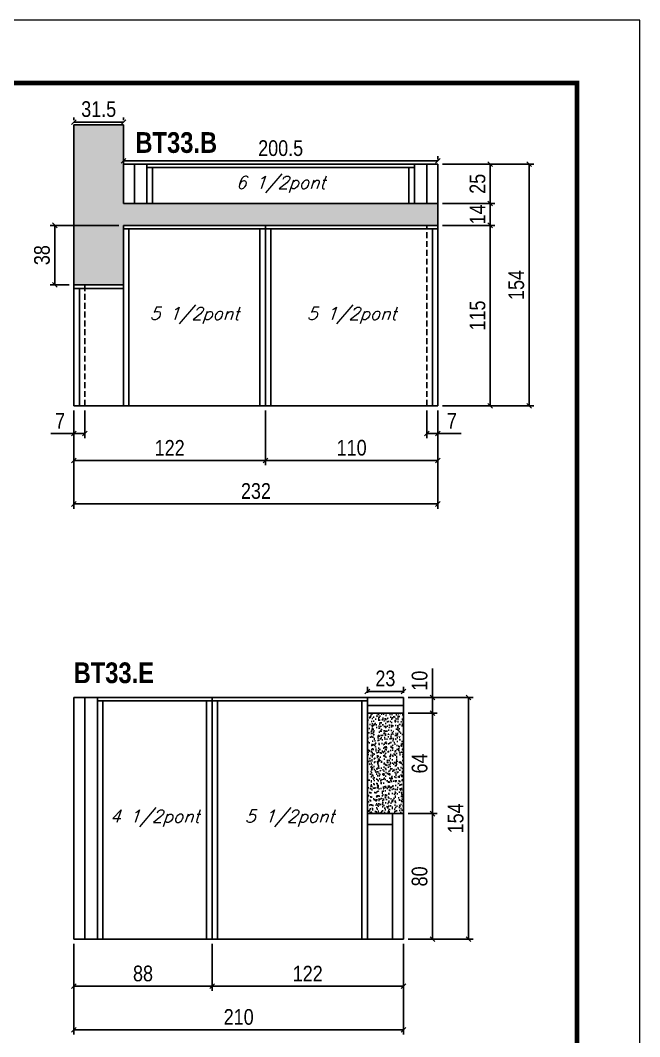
# Model space of a CAD drawing. Extents: x 3309 to 9590, y -2522 to 14608.
# Drawn here: x 5998 to 6393, y 5920 to 6568 of the extents above; entities that cross this region are included whole.
import ezdxf

# ---------------------------------------------------------------- set-up
doc = ezdxf.new("R2010")
doc.units = 0
doc.linetypes.add('DASHED', pattern=[0.75, 0.5, -0.25])
doc.linetypes.add('HIDDEN', pattern=[0.375, 0.25, -0.125])
for name, color, linetype in [('COTA', 241, 'Continuous'), ('NOMENCLATURA', 7, 'Continuous'), ('Painéis', 200, 'Continuous'), ('SARR_2.2x10', 60, 'Continuous'), ('SARR_2.2x7', 40, 'Continuous'), ('SARR_3.5x7', 81, 'Continuous'), ('texto', 7, 'Continuous')]:
    doc.layers.add(name, color=color, linetype=linetype)
doc.layers.add('Folhas', color=255, linetype='Continuous', lineweight=9)
doc.layers.add('SARRAFO DE PRESSAO', color=251, linetype='DASHED', lineweight=9)
doc.styles.add('COTA TECNICA', font='techl___.ttf', dxfattribs={"height": 10})
doc.styles.add('Romans', font='romans.shx')
doc.styles.add('TECNICA', font='techb___.ttf', dxfattribs={"height": 10})
doc.dimstyles.new('PAINEL', dxfattribs={"dimtxt": 10, "dimasz": 3, "dimexe": 3, "dimexo": 3, "dimgap": 3, "dimtad": 1, "dimdec": 1, "dimzin": 12, "dimdsep": 46, "dimtxsty": 'COTA TECNICA', "dimblk1": 'OBLIQUE', "dimblk2": 'OBLIQUE', "dimsah": 1, "dimcen": 0.9, "dimclrd": 4, "dimclre": 4, "dimclrt": 240, "dimadec": 1, "dimazin": 3, "dimtfac": 1, "dimtdec": 1, "dimtmove": 0, "dimatfit": 3, "dimfxl": 1, "dimtolj": 1, "dimtzin": 12, "dimarcsym": 0})

# ---------------------------------------------------------------- blocks, each defined once
blk = doc.blocks.new('9999999999')
at = {"layer": 'Folhas'}
blk.add_lwpolyline([(98138.98, 34190.21), (99623.98, 34190.21), (99623.98, 35240.21), (98138.98, 35240.21)], close=True, dxfattribs=at)
at = {"layer": 'Folhas', "color": 30, "const_width": 3}
blk.add_lwpolyline([(98213.98, 34230.21), (99583.98, 34230.21), (99583.98, 35200.21), (98213.98, 35200.21)], close=True, dxfattribs=at)
blk = doc.blocks.new('_Oblique')
at = {"color": 0, "linetype": 'ByBlock', "lineweight": -2}
blk.add_line((-0.5, -0.5), (0.5, 0.5), dxfattribs=at)
blk = doc.blocks.new('*D933')
at = {"layer": 'COTA', "color": 4, "linetype": 'ByBlock', "lineweight": -2, "transparency": 16777216}
for p, q in [((6154.28, 6319.17), (6154.28, 6284.29)), ((6264.28, 6319.17), (6264.28, 6284.29)), ((6264.28, 6287.29), (6154.28, 6287.29))]:
    blk.add_line(p, q, dxfattribs=at)
at = {"layer": 'Defpoints', "color": 0, "linetype": 'ByBlock', "transparency": 16777216}
for p in [(6154.28, 6322.17), (6264.28, 6322.17), (6154.28, 6287.29)]:
    blk.add_point(p, dxfattribs=at)
at = {"layer": 'COTA', "color": 4, "linetype": 'ByBlock', "lineweight": -2, "transparency": 16777216, "xscale": 3, "yscale": 3, "zscale": 3, "rotation": 180}
blk.add_blockref('_Oblique', (6154.28, 6287.29), dxfattribs=at)
at = {"layer": 'COTA', "color": 4, "linetype": 'ByBlock', "lineweight": -2, "transparency": 16777216, "xscale": 3, "yscale": 3, "zscale": 3}
blk.add_blockref('_Oblique', (6264.28, 6287.29), dxfattribs=at)
at = {"layer": 'COTA', "color": 240, "linetype": 'ByBlock', "transparency": 16777216, "insert": (6209.28, 6295.39), "char_height": 10, "attachment_point": 5, "style": 'COTA TECNICA'}
blk.add_mtext('\\A1;110', dxfattribs=at)
blk = doc.blocks.new('*D934')
at = {"layer": 'COTA', "color": 4, "linetype": 'ByBlock', "lineweight": -2, "transparency": 16777216}
for p, q in [((6032.28, 6319.17), (6032.28, 6284.29)), ((6154.28, 6319.17), (6154.28, 6284.29)), ((6154.28, 6287.29), (6032.28, 6287.29))]:
    blk.add_line(p, q, dxfattribs=at)
at = {"layer": 'Defpoints', "color": 0, "linetype": 'ByBlock', "transparency": 16777216}
for p in [(6032.28, 6322.17), (6154.28, 6322.17), (6032.28, 6287.29)]:
    blk.add_point(p, dxfattribs=at)
at = {"layer": 'COTA', "color": 4, "linetype": 'ByBlock', "lineweight": -2, "transparency": 16777216, "xscale": 3, "yscale": 3, "zscale": 3, "rotation": 180}
blk.add_blockref('_Oblique', (6032.28, 6287.29), dxfattribs=at)
at = {"layer": 'COTA', "color": 4, "linetype": 'ByBlock', "lineweight": -2, "transparency": 16777216, "xscale": 3, "yscale": 3, "zscale": 3}
blk.add_blockref('_Oblique', (6154.28, 6287.29), dxfattribs=at)
at = {"layer": 'COTA', "color": 240, "linetype": 'ByBlock', "transparency": 16777216, "insert": (6093.28, 6295.35), "char_height": 10, "attachment_point": 5, "style": 'COTA TECNICA'}
blk.add_mtext('\\A1;122', dxfattribs=at)
blk = doc.blocks.new('*D935')
at = {"layer": 'COTA', "color": 4, "linetype": 'ByBlock', "lineweight": -2, "transparency": 16777216}
for p, q in [((6032.28, 6319.17), (6032.28, 6256.58)), ((6264.28, 6319.17), (6264.28, 6256.58)), ((6264.28, 6259.58), (6032.28, 6259.58))]:
    blk.add_line(p, q, dxfattribs=at)
at = {"layer": 'Defpoints', "color": 0, "linetype": 'ByBlock', "transparency": 16777216}
for p in [(6032.28, 6322.17), (6264.28, 6322.17), (6032.28, 6259.58)]:
    blk.add_point(p, dxfattribs=at)
at = {"layer": 'COTA', "color": 4, "linetype": 'ByBlock', "lineweight": -2, "transparency": 16777216, "xscale": 3, "yscale": 3, "zscale": 3, "rotation": 180}
blk.add_blockref('_Oblique', (6032.28, 6259.58), dxfattribs=at)
at = {"layer": 'COTA', "color": 4, "linetype": 'ByBlock', "lineweight": -2, "transparency": 16777216, "xscale": 3, "yscale": 3, "zscale": 3}
blk.add_blockref('_Oblique', (6264.28, 6259.58), dxfattribs=at)
at = {"layer": 'COTA', "color": 240, "linetype": 'ByBlock', "transparency": 16777216, "insert": (6148.28, 6267.8), "char_height": 10, "attachment_point": 5, "style": 'COTA TECNICA'}
blk.add_mtext('\\A1;232', dxfattribs=at)
blk = doc.blocks.new('*D936')
at = {"layer": 'COTA', "color": 4, "lineweight": -2, "transparency": 16777216}
for p, q in [((6267.28, 6437.17), (6300.63, 6437.17)), ((6297.63, 6322.17), (6297.63, 6437.17)), ((6267.28, 6322.17), (6300.63, 6322.17))]:
    blk.add_line(p, q, dxfattribs=at)
at = {"layer": 'Defpoints', "color": 0, "transparency": 16777216}
for p in [(6264.28, 6437.17), (6297.63, 6437.17), (6264.28, 6322.17)]:
    blk.add_point(p, dxfattribs=at)
at = {"layer": 'COTA', "color": 4, "lineweight": -2, "transparency": 16777216, "xscale": 3, "yscale": 3, "zscale": 3}
for p, rotation in [((6297.63, 6437.17), 90), ((6297.63, 6322.17), 270)]:
    blk.add_blockref('_Oblique', p, dxfattribs=dict(at, rotation=rotation))
at = {"layer": 'COTA', "color": 240, "transparency": 16777216, "insert": (6289.53, 6379.67), "char_height": 10, "attachment_point": 5, "rotation": 90, "style": 'COTA TECNICA'}
blk.add_mtext('\\A1;115', dxfattribs=at)
blk = doc.blocks.new('*D937')
at = {"layer": 'COTA', "color": 4, "lineweight": -2, "transparency": 16777216}
for p, q in [((6032.28, 6319.17), (6032.28, 6301.47)), ((6039.28, 6319.17), (6039.28, 6301.47)), ((6032.28, 6304.47), (6017.55, 6304.47)), ((6039.28, 6304.47), (6032.28, 6304.47))]:
    blk.add_line(p, q, dxfattribs=at)
at = {"layer": 'Defpoints', "color": 0, "transparency": 16777216}
for p in [(6032.28, 6322.17), (6039.28, 6322.17), (6032.28, 6304.47)]:
    blk.add_point(p, dxfattribs=at)
at = {"layer": 'COTA', "color": 4, "lineweight": -2, "transparency": 16777216, "xscale": 3, "yscale": 3, "zscale": 3, "rotation": 180}
blk.add_blockref('_Oblique', (6032.28, 6304.47), dxfattribs=at)
at = {"layer": 'COTA', "color": 4, "lineweight": -2, "transparency": 16777216, "xscale": 3, "yscale": 3, "zscale": 3}
blk.add_blockref('_Oblique', (6039.28, 6304.47), dxfattribs=at)
at = {"layer": 'COTA', "color": 240, "transparency": 16777216, "insert": (6023.42, 6312.54), "char_height": 10, "attachment_point": 5, "style": 'COTA TECNICA'}
blk.add_mtext('\\A1;7', dxfattribs=at)
blk = doc.blocks.new('*D938')
at = {"layer": 'COTA', "color": 4, "lineweight": -2, "transparency": 16777216}
for p, q in [((6257.28, 6319.17), (6257.28, 6301.47)), ((6264.28, 6319.17), (6264.28, 6301.47)), ((6257.28, 6304.47), (6264.28, 6304.47)), ((6264.28, 6304.47), (6279.01, 6304.47))]:
    blk.add_line(p, q, dxfattribs=at)
at = {"layer": 'Defpoints', "color": 0, "transparency": 16777216}
for p in [(6257.28, 6322.17), (6264.28, 6322.17), (6264.28, 6304.47)]:
    blk.add_point(p, dxfattribs=at)
at = {"layer": 'COTA', "color": 4, "lineweight": -2, "transparency": 16777216, "xscale": 3, "yscale": 3, "zscale": 3, "rotation": 180}
blk.add_blockref('_Oblique', (6257.28, 6304.47), dxfattribs=at)
at = {"layer": 'COTA', "color": 4, "lineweight": -2, "transparency": 16777216, "xscale": 3, "yscale": 3, "zscale": 3}
blk.add_blockref('_Oblique', (6264.28, 6304.47), dxfattribs=at)
at = {"layer": 'COTA', "color": 240, "transparency": 16777216, "insert": (6273.15, 6312.54), "char_height": 10, "attachment_point": 5, "style": 'COTA TECNICA'}
blk.add_mtext('\\A1;7', dxfattribs=at)
blk = doc.blocks.new('*D939')
at = {"layer": 'COTA', "color": 4, "lineweight": -2, "transparency": 16777216}
for p, q in [((6267.28, 6451.17), (6300.63, 6451.17)), ((6297.63, 6451.17), (6297.63, 6437.17)), ((6267.28, 6437.17), (6300.63, 6437.17))]:
    blk.add_line(p, q, dxfattribs=at)
at = {"layer": 'Defpoints', "color": 0, "transparency": 16777216}
for p in [(6264.28, 6451.17), (6264.28, 6437.17), (6297.63, 6437.17)]:
    blk.add_point(p, dxfattribs=at)
at = {"layer": 'COTA', "color": 4, "lineweight": -2, "transparency": 16777216, "xscale": 3, "yscale": 3, "zscale": 3}
for p, rotation in [((6297.63, 6451.17), 90), ((6297.63, 6437.17), 270)]:
    blk.add_blockref('_Oblique', p, dxfattribs=dict(at, rotation=rotation))
at = {"layer": 'COTA', "color": 240, "transparency": 16777216, "insert": (6289.56, 6444.17), "char_height": 10, "attachment_point": 5, "rotation": 90, "style": 'COTA TECNICA'}
blk.add_mtext('\\A1;14', dxfattribs=at)
blk = doc.blocks.new('*D940')
at = {"layer": 'COTA', "color": 4, "lineweight": -2, "transparency": 16777216}
for p, q in [((6267.28, 6476.17), (6300.63, 6476.17)), ((6297.63, 6451.17), (6297.63, 6476.17)), ((6267.28, 6451.17), (6300.63, 6451.17))]:
    blk.add_line(p, q, dxfattribs=at)
at = {"layer": 'Defpoints', "color": 0, "transparency": 16777216}
for p in [(6264.28, 6476.17), (6297.63, 6476.17), (6264.28, 6451.17)]:
    blk.add_point(p, dxfattribs=at)
at = {"layer": 'COTA', "color": 4, "lineweight": -2, "transparency": 16777216, "xscale": 3, "yscale": 3, "zscale": 3}
for p, rotation in [((6297.63, 6476.17), 90), ((6297.63, 6451.17), 270)]:
    blk.add_blockref('_Oblique', p, dxfattribs=dict(at, rotation=rotation))
at = {"layer": 'COTA', "color": 240, "transparency": 16777216, "insert": (6289.53, 6463.67), "char_height": 10, "attachment_point": 5, "rotation": 90, "style": 'COTA TECNICA'}
blk.add_mtext('\\A1;25', dxfattribs=at)
blk = doc.blocks.new('*D941')
at = {"layer": 'COTA', "color": 4, "lineweight": -2, "transparency": 16777216}
for p, q in [((6267.28, 6476.17), (6325.36, 6476.17)), ((6322.36, 6322.17), (6322.36, 6476.17)), ((6267.28, 6322.17), (6325.36, 6322.17))]:
    blk.add_line(p, q, dxfattribs=at)
at = {"layer": 'Defpoints', "color": 0, "transparency": 16777216}
for p in [(6264.28, 6476.17), (6322.36, 6476.17), (6264.28, 6322.17)]:
    blk.add_point(p, dxfattribs=at)
at = {"layer": 'COTA', "color": 4, "lineweight": -2, "transparency": 16777216, "xscale": 3, "yscale": 3, "zscale": 3}
for p, rotation in [((6322.36, 6476.17), 90), ((6322.36, 6322.17), 270)]:
    blk.add_blockref('_Oblique', p, dxfattribs=dict(at, rotation=rotation))
at = {"layer": 'COTA', "color": 240, "transparency": 16777216, "insert": (6314.25, 6399.17), "char_height": 10, "attachment_point": 5, "rotation": 90, "style": 'COTA TECNICA'}
blk.add_mtext('\\A1;154', dxfattribs=at)
blk = doc.blocks.new('*D942')
at = {"layer": 'COTA', "color": 4, "lineweight": -2, "transparency": 16777216}
for p, q in [((6063.78, 6479.17), (6063.78, 6481.21)), ((6264.28, 6478.21), (6063.78, 6478.21)), ((6264.28, 6479.17), (6264.28, 6481.21))]:
    blk.add_line(p, q, dxfattribs=at)
at = {"layer": 'Defpoints', "color": 0, "transparency": 16777216}
for p in [(6063.78, 6478.21), (6063.78, 6476.17), (6264.28, 6476.17)]:
    blk.add_point(p, dxfattribs=at)
at = {"layer": 'COTA', "color": 4, "lineweight": -2, "transparency": 16777216, "xscale": 3, "yscale": 3, "zscale": 3, "rotation": 180}
blk.add_blockref('_Oblique', (6063.78, 6478.21), dxfattribs=at)
at = {"layer": 'COTA', "color": 4, "lineweight": -2, "transparency": 16777216, "xscale": 3, "yscale": 3, "zscale": 3}
blk.add_blockref('_Oblique', (6264.28, 6478.21), dxfattribs=at)
at = {"layer": 'COTA', "color": 240, "transparency": 16777216, "insert": (6164.03, 6486.32), "char_height": 10, "attachment_point": 5, "style": 'COTA TECNICA'}
blk.add_mtext('\\A1;200.5', dxfattribs=at)
blk = doc.blocks.new('*D943')
at = {"layer": 'COTA', "color": 4, "lineweight": -2, "transparency": 16777216}
for p, q in [((6060.78, 6437.17), (6017.17, 6437.17)), ((6020.17, 6399.17), (6020.17, 6437.17)), ((6029.28, 6399.17), (6017.17, 6399.17))]:
    blk.add_line(p, q, dxfattribs=at)
at = {"layer": 'Defpoints', "color": 0, "transparency": 16777216}
for p in [(6020.17, 6437.17), (6063.78, 6437.17), (6032.28, 6399.17)]:
    blk.add_point(p, dxfattribs=at)
at = {"layer": 'COTA', "color": 4, "lineweight": -2, "transparency": 16777216, "xscale": 3, "yscale": 3, "zscale": 3}
for p, rotation in [((6020.17, 6437.17), 90), ((6020.17, 6399.17), 270)]:
    blk.add_blockref('_Oblique', p, dxfattribs=dict(at, rotation=rotation))
at = {"layer": 'COTA', "color": 240, "transparency": 16777216, "insert": (6011.93, 6418.17), "char_height": 10, "attachment_point": 5, "rotation": 90, "style": 'COTA TECNICA'}
blk.add_mtext('\\A1;38', dxfattribs=at)
blk = doc.blocks.new('*D944')
at = {"layer": 'COTA', "color": 4, "lineweight": -2, "transparency": 16777216}
for p, q in [((6032.28, 6504.17), (6032.28, 6505.99)), ((6063.78, 6504.17), (6063.78, 6505.99)), ((6063.78, 6502.99), (6032.28, 6502.99))]:
    blk.add_line(p, q, dxfattribs=at)
at = {"layer": 'Defpoints', "color": 0, "transparency": 16777216}
for p in [(6032.28, 6502.99), (6032.28, 6501.17), (6063.78, 6501.17)]:
    blk.add_point(p, dxfattribs=at)
at = {"layer": 'COTA', "color": 4, "lineweight": -2, "transparency": 16777216, "xscale": 3, "yscale": 3, "zscale": 3, "rotation": 180}
blk.add_blockref('_Oblique', (6032.28, 6502.99), dxfattribs=at)
at = {"layer": 'COTA', "color": 4, "lineweight": -2, "transparency": 16777216, "xscale": 3, "yscale": 3, "zscale": 3}
blk.add_blockref('_Oblique', (6063.78, 6502.99), dxfattribs=at)
at = {"layer": 'COTA', "color": 240, "transparency": 16777216, "insert": (6048.03, 6511.21), "char_height": 10, "attachment_point": 5, "style": 'COTA TECNICA'}
blk.add_mtext('\\A1;31.5', dxfattribs=at)
blk = doc.blocks.new('*D951')
at = {"layer": 'COTA', "color": 4, "linetype": 'ByBlock', "lineweight": -2, "transparency": 16777216}
for p, q in [((6032.28, 5979.23), (6032.28, 5949.22)), ((6120.28, 5979.23), (6120.28, 5949.22)), ((6032.28, 5952.22), (6120.28, 5952.22))]:
    blk.add_line(p, q, dxfattribs=at)
at = {"layer": 'Defpoints', "color": 0, "linetype": 'ByBlock', "transparency": 16777216}
for p in [(6032.28, 5982.23), (6120.28, 5982.23), (6120.28, 5952.22)]:
    blk.add_point(p, dxfattribs=at)
at = {"layer": 'COTA', "color": 4, "linetype": 'ByBlock', "lineweight": -2, "transparency": 16777216, "xscale": 3, "yscale": 3, "zscale": 3, "rotation": 180}
blk.add_blockref('_Oblique', (6032.28, 5952.22), dxfattribs=at)
at = {"layer": 'COTA', "color": 4, "linetype": 'ByBlock', "lineweight": -2, "transparency": 16777216, "xscale": 3, "yscale": 3, "zscale": 3}
blk.add_blockref('_Oblique', (6120.28, 5952.22), dxfattribs=at)
at = {"layer": 'COTA', "color": 240, "linetype": 'ByBlock', "transparency": 16777216, "insert": (6076.28, 5960.32), "char_height": 10, "attachment_point": 5, "style": 'COTA TECNICA'}
blk.add_mtext('\\A1;88', dxfattribs=at)
blk = doc.blocks.new('*D952')
at = {"layer": 'COTA', "color": 4, "linetype": 'ByBlock', "lineweight": -2, "transparency": 16777216}
for p, q in [((6120.28, 5979.23), (6120.28, 5949.22)), ((6242.28, 5979.23), (6242.28, 5949.22)), ((6120.28, 5952.22), (6242.28, 5952.22))]:
    blk.add_line(p, q, dxfattribs=at)
at = {"layer": 'Defpoints', "color": 0, "linetype": 'ByBlock', "transparency": 16777216}
for p in [(6120.28, 5982.23), (6242.28, 5982.23), (6242.28, 5952.22)]:
    blk.add_point(p, dxfattribs=at)
at = {"layer": 'COTA', "color": 4, "linetype": 'ByBlock', "lineweight": -2, "transparency": 16777216, "xscale": 3, "yscale": 3, "zscale": 3, "rotation": 180}
blk.add_blockref('_Oblique', (6120.28, 5952.22), dxfattribs=at)
at = {"layer": 'COTA', "color": 4, "linetype": 'ByBlock', "lineweight": -2, "transparency": 16777216, "xscale": 3, "yscale": 3, "zscale": 3}
blk.add_blockref('_Oblique', (6242.28, 5952.22), dxfattribs=at)
at = {"layer": 'COTA', "color": 240, "linetype": 'ByBlock', "transparency": 16777216, "insert": (6181.28, 5960.28), "char_height": 10, "attachment_point": 5, "style": 'COTA TECNICA'}
blk.add_mtext('\\A1;122', dxfattribs=at)
blk = doc.blocks.new('*D953')
at = {"layer": 'COTA', "color": 4, "linetype": 'ByBlock', "lineweight": -2, "transparency": 16777216}
for p, q in [((6032.28, 5979.23), (6032.28, 5921.51)), ((6242.28, 5979.23), (6242.28, 5921.51)), ((6032.28, 5924.51), (6242.28, 5924.51))]:
    blk.add_line(p, q, dxfattribs=at)
at = {"layer": 'Defpoints', "color": 0, "linetype": 'ByBlock', "transparency": 16777216}
for p in [(6032.28, 5982.23), (6242.28, 5982.23), (6242.28, 5924.51)]:
    blk.add_point(p, dxfattribs=at)
at = {"layer": 'COTA', "color": 4, "linetype": 'ByBlock', "lineweight": -2, "transparency": 16777216, "xscale": 3, "yscale": 3, "zscale": 3, "rotation": 180}
blk.add_blockref('_Oblique', (6032.28, 5924.51), dxfattribs=at)
at = {"layer": 'COTA', "color": 4, "linetype": 'ByBlock', "lineweight": -2, "transparency": 16777216, "xscale": 3, "yscale": 3, "zscale": 3}
blk.add_blockref('_Oblique', (6242.28, 5924.51), dxfattribs=at)
at = {"layer": 'COTA', "color": 240, "linetype": 'ByBlock', "transparency": 16777216, "insert": (6137.28, 5932.61), "char_height": 10, "attachment_point": 5, "style": 'COTA TECNICA'}
blk.add_mtext('\\A1;210', dxfattribs=at)
blk = doc.blocks.new('*D954')
at = {"layer": 'COTA', "color": 4, "lineweight": -2, "transparency": 16777216}
for p, q in [((6245.28, 6136.23), (6286.71, 6136.23)), ((6283.71, 5982.23), (6283.71, 6136.23)), ((6245.28, 5982.23), (6286.71, 5982.23))]:
    blk.add_line(p, q, dxfattribs=at)
at = {"layer": 'Defpoints', "color": 0, "transparency": 16777216}
for p in [(6242.28, 6136.23), (6283.71, 6136.23), (6242.28, 5982.23)]:
    blk.add_point(p, dxfattribs=at)
at = {"layer": 'COTA', "color": 4, "lineweight": -2, "transparency": 16777216, "xscale": 3, "yscale": 3, "zscale": 3}
for p, rotation in [((6283.71, 6136.23), 90), ((6283.71, 5982.23), 270)]:
    blk.add_blockref('_Oblique', p, dxfattribs=dict(at, rotation=rotation))
at = {"layer": 'COTA', "color": 240, "transparency": 16777216, "insert": (6275.6, 6059.23), "char_height": 10, "attachment_point": 5, "rotation": 90, "style": 'COTA TECNICA'}
blk.add_mtext('\\A1;154', dxfattribs=at)
blk = doc.blocks.new('*D955')
at = {"layer": 'COTA', "color": 4, "lineweight": -2, "transparency": 16777216}
for p, q in [((6245.28, 6062.23), (6263.72, 6062.23)), ((6260.72, 6062.23), (6260.72, 5982.23)), ((6245.28, 5982.23), (6263.72, 5982.23))]:
    blk.add_line(p, q, dxfattribs=at)
at = {"layer": 'Defpoints', "color": 0, "transparency": 16777216}
for p in [(6242.28, 6062.23), (6242.28, 5982.23), (6260.72, 5982.23)]:
    blk.add_point(p, dxfattribs=at)
at = {"layer": 'COTA', "color": 4, "lineweight": -2, "transparency": 16777216, "xscale": 3, "yscale": 3, "zscale": 3}
for p, rotation in [((6260.72, 6062.23), 90), ((6260.72, 5982.23), 270)]:
    blk.add_blockref('_Oblique', p, dxfattribs=dict(at, rotation=rotation))
at = {"layer": 'COTA', "color": 240, "transparency": 16777216, "insert": (6252.6, 6022.23), "char_height": 10, "attachment_point": 5, "rotation": 90, "style": 'COTA TECNICA'}
blk.add_mtext('\\A1;80', dxfattribs=at)
blk = doc.blocks.new('*D956')
at = {"layer": 'COTA', "color": 4, "lineweight": -2, "transparency": 16777216}
for p, q in [((6245.28, 6126.23), (6263.72, 6126.23)), ((6260.72, 6062.23), (6260.72, 6126.23)), ((6245.28, 6062.23), (6263.72, 6062.23))]:
    blk.add_line(p, q, dxfattribs=at)
at = {"layer": 'Defpoints', "color": 0, "transparency": 16777216}
for p in [(6242.28, 6126.23), (6260.72, 6126.23), (6242.28, 6062.23)]:
    blk.add_point(p, dxfattribs=at)
at = {"layer": 'COTA', "color": 4, "lineweight": -2, "transparency": 16777216, "xscale": 3, "yscale": 3, "zscale": 3}
for p, rotation in [((6260.72, 6126.23), 90), ((6260.72, 6062.23), 270)]:
    blk.add_blockref('_Oblique', p, dxfattribs=dict(at, rotation=rotation))
at = {"layer": 'COTA', "color": 240, "transparency": 16777216, "insert": (6252.62, 6094.23), "char_height": 10, "attachment_point": 5, "rotation": 90, "style": 'COTA TECNICA'}
blk.add_mtext('\\A1;64', dxfattribs=at)
blk = doc.blocks.new('*D957')
at = {"layer": 'COTA', "color": 4, "lineweight": -2, "transparency": 16777216}
for p, q in [((6260.72, 6136.23), (6260.72, 6154.66)), ((6245.28, 6136.23), (6263.72, 6136.23)), ((6260.72, 6126.23), (6260.72, 6136.23)), ((6245.28, 6126.23), (6263.72, 6126.23))]:
    blk.add_line(p, q, dxfattribs=at)
at = {"layer": 'Defpoints', "color": 0, "transparency": 16777216}
for p in [(6242.28, 6136.23), (6260.72, 6136.23), (6242.28, 6126.23)]:
    blk.add_point(p, dxfattribs=at)
at = {"layer": 'COTA', "color": 4, "lineweight": -2, "transparency": 16777216, "xscale": 3, "yscale": 3, "zscale": 3}
for p, rotation in [((6260.72, 6136.23), 90), ((6260.72, 6126.23), 270)]:
    blk.add_blockref('_Oblique', p, dxfattribs=dict(at, rotation=rotation))
at = {"layer": 'COTA', "color": 240, "transparency": 16777216, "insert": (6252.62, 6146.95), "char_height": 10, "attachment_point": 5, "rotation": 90, "style": 'COTA TECNICA'}
blk.add_mtext('\\A1;10', dxfattribs=at)
blk = doc.blocks.new('*D958')
at = {"layer": 'COTA', "color": 4, "lineweight": -2, "transparency": 16777216}
for p, q in [((6219.28, 6139.23), (6219.28, 6143.15)), ((6242.28, 6139.23), (6242.28, 6143.15)), ((6219.28, 6140.15), (6242.28, 6140.15))]:
    blk.add_line(p, q, dxfattribs=at)
at = {"layer": 'Defpoints', "color": 0, "transparency": 16777216}
for p in [(6219.28, 6136.23), (6242.28, 6140.15), (6242.28, 6136.23)]:
    blk.add_point(p, dxfattribs=at)
at = {"layer": 'COTA', "color": 4, "lineweight": -2, "transparency": 16777216, "xscale": 3, "yscale": 3, "zscale": 3, "rotation": 180}
blk.add_blockref('_Oblique', (6219.28, 6140.15), dxfattribs=at)
at = {"layer": 'COTA', "color": 4, "lineweight": -2, "transparency": 16777216, "xscale": 3, "yscale": 3, "zscale": 3}
blk.add_blockref('_Oblique', (6242.28, 6140.15), dxfattribs=at)
at = {"layer": 'COTA', "color": 240, "transparency": 16777216, "insert": (6230.78, 6148.37), "char_height": 10, "attachment_point": 5, "style": 'COTA TECNICA'}
blk.add_mtext('\\A1;23', dxfattribs=at)

msp = doc.modelspace()

# ---------------------------------------------------------------- hatches: boundary and pattern name
at = {"layer": 'COTA'}
h = msp.add_hatch(dxfattribs=at)
h.set_pattern_fill('AR-CONC', color=256, scale=0.03)
h.set_pattern_definition([(50, (-13.502, 0), (5.46554, -0.4781726), [0.5715, -6.2865]), (355, (-13.502, 0), (-1.0573026, 5.7317054), [0.4572, -5.0292175]), (100.451445, (-13.0466, -0.04), (4.4082374, 5.2535326), [0.4857003, -5.3427073]), (46.1842, (-13.502, 1.524), (8.132371, -1.26127), [0.85725, -9.42975]), (96.63556, (-12.824, 1.419), (7.122124, 7.422784), [0.728551, -8.014068]), (351.18415, (-13.502, 1.524), (7.122124, 7.422784), [0.685799, -7.543792]), (21, (-12.74, 1.143), (4.5484317, -3.067956), [0.5715, -6.2865]), (326, (-12.74, 1.143), (1.854061, 5.525639), [0.4572, -5.0292]), (71.451445, (-12.361, 0.8873), (6.4024926, 2.457683), [0.4857003, -5.342698]), (37.5, (-13.502, 0), (0.0926581, 2.53665117), [0, -4.96824, 0, -5.1054, 0, -5.04825]), (7.5, (-13.502, 0), (2.0045899, 3.00541724), [0, -2.91084, 0, -4.85394, 0, -1.92405]), (327.5, (-15.2013, 0), (4.06771786, -0.1718623), [0, -1.905, 0, -5.9436, 0, -7.8867]), (317.5, (-15.9633, 0), (4.4438754, 0.7627947), [0, -2.4765, 0, -3.94716, 0, -5.6007])])
h.paths.add_polyline_path([(6032.28, 6399.17), (6063.78, 6399.17), (6063.78, 6437.17), (6264.28, 6437.17), (6264.28, 6451.17), (6063.78, 6451.17), (6063.78, 6476.17), (6063.78, 6501.17), (6032.28, 6501.17)])
h = msp.add_hatch(dxfattribs=at)
h.set_pattern_fill('AR-CONC', color=256, scale=0.03)
h.set_pattern_definition([(50, (0, -59.4024), (5.46554, -0.4781726), [0.5715, -6.2865]), (355, (0, -59.4024), (-1.0573026, 5.7317054), [0.4572, -5.0292175]), (100.451445, (0.4555, -59.4423), (4.4082374, 5.2535326), [0.4857003, -5.3427073]), (46.1842, (0, -57.8784), (8.132371, -1.26127), [0.85725, -9.42975]), (96.63556, (0.678, -57.9836), (7.122124, 7.422784), [0.728551, -8.014068]), (351.18415, (0, -57.8784), (7.122124, 7.422784), [0.685799, -7.543792]), (21, (0.762, -58.2594), (4.5484317, -3.067956), [0.5715, -6.2865]), (326, (0.762, -58.2594), (1.854061, 5.525639), [0.4572, -5.0292]), (71.451445, (1.141, -58.515), (6.4024926, 2.457683), [0.4857003, -5.342698]), (37.5, (0, -59.4024), (0.0926581, 2.53665117), [0, -4.96824, 0, -5.1054, 0, -5.04825]), (7.5, (0, -59.4024), (2.0045899, 3.00541724), [0, -2.91084, 0, -4.85394, 0, -1.92405]), (327.5, (-1.6993, -59.4024), (4.06771786, -0.1718623), [0, -1.905, 0, -5.9436, 0, -7.8867]), (317.5, (-2.4613, -59.4024), (4.4438754, 0.7627947), [0, -2.4765, 0, -3.94716, 0, -5.6007])])
h.paths.add_polyline_path([(6219.28, 6062.23), (6242.28, 6062.23), (6242.28, 6126.23), (6219.28, 6126.23)])

# ---------------------------------------------------------------- linework, layer by layer
for p, q in [((6063.78, 6501.17), (6032.28, 6501.17)), ((6032.28, 6501.17), (6032.28, 6399.17)), ((6063.78, 6476.17), (6063.78, 6501.17)), ((6264.28, 6437.17), (6264.28, 6451.17)), ((6063.78, 6399.17), (6063.78, 6322.17)), ((6242.28, 6062.23), (6242.28, 6126.23))]:
    msp.add_line(p, q, dxfattribs=at)
at = {"layer": 'Painéis', "linetype": 'ByBlock'}
for p, q in [((6264.28, 6476.17), (6063.78, 6476.17)), ((6063.78, 6451.17), (6063.78, 6476.17)), ((6264.28, 6451.17), (6264.28, 6476.17)), ((6063.78, 6451.17), (6264.28, 6451.17)), ((6264.28, 6437.17), (6063.78, 6437.17)), ((6063.78, 6399.17), (6063.78, 6437.17)), ((6154.28, 6322.17), (6154.28, 6437.17)), ((6264.28, 6322.17), (6264.28, 6437.17)), ((6032.28, 6322.17), (6032.28, 6399.17)), ((6063.78, 6399.17), (6032.28, 6399.17)), ((6264.28, 6322.17), (6032.28, 6322.17)), ((6032.28, 6136.23), (6219.28, 6136.23)), ((6032.28, 5982.23), (6032.28, 6136.23)), ((6120.28, 5982.23), (6120.28, 6136.23)), ((6219.28, 6062.23), (6219.28, 6136.23)), ((6219.28, 6062.23), (6242.28, 6062.23)), ((6242.28, 5982.23), (6242.28, 6062.23)), ((6032.28, 5982.23), (6242.28, 5982.23))]:
    msp.add_line(p, q, dxfattribs=at)
msp.add_lwpolyline([(6219.28, 6136.23), (6242.28, 6136.23), (6242.28, 6126.23), (6219.28, 6126.23)], close=True, dxfattribs=at)
at = {"layer": 'SARR_2.2x10'}
msp.add_line((6242.28, 6131.23), (6219.28, 6131.23), dxfattribs=at)
at = {"layer": 'SARR_2.2x7', "linetype": 'Continuous'}
for p, q in [((6070.78, 6451.17), (6070.78, 6476.17)), ((6078.78, 6473.97), (6249.28, 6473.97)), ((6257.28, 6451.17), (6257.28, 6476.17)), ((6154.28, 6434.97), (6063.78, 6434.97)), ((6264.28, 6434.97), (6154.28, 6434.97)), ((6063.78, 6396.97), (6032.28, 6396.97)), ((6039.28, 5982.23), (6039.28, 6136.23)), ((6047.28, 6134.03), (6120.28, 6134.03)), ((6120.28, 6134.03), (6219.28, 6134.03)), ((6235.28, 5982.23), (6235.28, 6062.23)), ((6219.28, 6055.23), (6235.28, 6055.23))]:
    msp.add_line(p, q, dxfattribs=at)
at = {"layer": 'SARR_2.2x7', "linetype": 'HIDDEN', "ltscale": 15}
for p, q in [((6257.28, 6322.17), (6257.28, 6437.17)), ((6039.28, 6322.17), (6039.28, 6399.17))]:
    msp.add_line(p, q, dxfattribs=at)
at = {"layer": 'SARR_3.5x7'}
for p, q in [((6078.78, 6476.17), (6078.78, 6451.17)), ((6082.28, 6473.97), (6082.28, 6451.17)), ((6245.78, 6473.97), (6245.78, 6451.17)), ((6249.28, 6476.17), (6249.28, 6451.17)), ((6067.28, 6434.97), (6067.28, 6322.17)), ((6150.78, 6434.97), (6150.78, 6322.17)), ((6157.78, 6434.97), (6157.78, 6322.17)), ((6260.78, 6434.97), (6260.78, 6322.17)), ((6035.78, 6396.97), (6035.78, 6322.17)), ((6047.28, 6136.23), (6047.28, 5982.23)), ((6050.78, 6134.03), (6050.78, 5982.23)), ((6116.78, 6134.03), (6116.78, 5982.23)), ((6123.78, 6134.03), (6123.78, 5982.23)), ((6215.78, 6134.03), (6215.78, 5982.23)), ((6219.28, 6062.23), (6219.28, 5982.23))]:
    msp.add_line(p, q, dxfattribs=at)

# ---------------------------------------------------------------- block references
at = {"layer": 'SARRAFO DE PRESSAO', "color": 6, "linetype": 'ByBlock'}
msp.add_blockref('9999999999', (-93231.11, -28672.37), dxfattribs=at)

# ---------------------------------------------------------------- texts
at = {"layer": 'NOMENCLATURA', "style": 'TECNICA'}
for s, p in [('BT33.B', (6071.45, 6483.36)), ('BT33.E', (6032.06, 6145.42))]:
    msp.add_text(s, height=13.2, dxfattribs=at).set_placement(p)
at = {"layer": 'texto', "color": 2, "char_height": 8, "attachment_point": 5, "style": 'Romans'}
for s, insert in [('{\\Q19;\\C256;6 1/2pont}', (6164.03, 6463.21)), ('{\\Q19;\\C256;5 1/2pont}', (6109.03, 6379.67)), ('{\\Q19;\\C256;5 1/2pont}', (6209.28, 6379.67)), ('{\\Q19;\\C256;4 1/2pont}', (6083.78, 6059.23)), ('{\\Q19;\\C256;5 1/2pont}', (6169.78, 6059.23))]:
    msp.add_mtext(s, dxfattribs=dict(at, insert=insert))

# ---------------------------------------------------------------- dimensions: what is measured, and where the dimension line sits
at = {"layer": 'COTA'}
for base, p1, p2, picture, middle in [((6032.28, 6502.99), (6063.78, 6501.17), (6032.28, 6501.17), '*D944', (6048.03, 6511.21)), ((6063.78, 6478.21), (6264.28, 6476.17), (6063.78, 6476.17), '*D942', (6164.03, 6486.32)), ((6032.28, 6304.47), (6039.28, 6322.17), (6032.28, 6322.17), '*D937', (6023.42, 6312.54)), ((6264.28, 6304.47), (6257.28, 6322.17), (6264.28, 6322.17), '*D938', (6273.15, 6312.54)), ((6242.28, 6140.15), (6219.28, 6136.23), (6242.28, 6136.23), '*D958', (6230.78, 6148.37))]:
    dim = msp.add_linear_dim(base=base, p1=p1, p2=p2, dimstyle='PAINEL', dxfattribs=at)
    dim.commit()
    dim.dimension.update_dxf_attribs({"geometry": picture, "text_midpoint": middle})
for base, p1, p2, picture, middle in [((6297.63, 6476.17), (6264.28, 6451.17), (6264.28, 6476.17), '*D940', (6289.53, 6463.67)), ((6322.36, 6476.17), (6264.28, 6322.17), (6264.28, 6476.17), '*D941', (6314.25, 6399.17)), ((6020.17, 6437.17), (6032.28, 6399.17), (6063.78, 6437.17), '*D943', (6011.93, 6418.17)), ((6297.63, 6437.17), (6264.28, 6322.17), (6264.28, 6437.17), '*D936', (6289.53, 6379.67)), ((6260.72, 6136.23), (6242.28, 6126.23), (6242.28, 6136.23), '*D957', (6252.62, 6146.95)), ((6283.71, 6136.23), (6242.28, 5982.23), (6242.28, 6136.23), '*D954', (6275.6, 6059.23)), ((6260.72, 6126.23), (6242.28, 6062.23), (6242.28, 6126.23), '*D956', (6252.62, 6094.23)), ((6260.72, 5982.23), (6242.28, 6062.23), (6242.28, 5982.23), '*D955', (6252.6, 6022.23))]:
    dim = msp.add_linear_dim(base=base, p1=p1, p2=p2, angle=90, dimstyle='PAINEL', dxfattribs=at)
    dim.commit()
    dim.dimension.update_dxf_attribs({"geometry": picture, "text_midpoint": middle})
dim = msp.add_linear_dim(base=(6297.63, 6437.17), p1=(6264.28, 6451.17), p2=(6264.28, 6437.17), angle=90, dimstyle='PAINEL', dxfattribs=at)
dim.commit()
dim.dimension.update_dxf_attribs({"geometry": '*D939', "text_midpoint": (6297.63, 6444.17), "dimtype": 160})
at = {"layer": 'COTA', "linetype": 'ByBlock'}
dim = msp.add_linear_dim(base=(6032.28, 6287.29), p1=(6154.28, 6322.17), p2=(6032.28, 6322.17), angle=180, dimstyle='PAINEL', override={"dimtmove": 1}, dxfattribs=at)
dim.commit()
dim.dimension.update_dxf_attribs({"geometry": '*D934', "text_midpoint": (6093.28, 6295.35)})
for base, p2, picture, middle in [((6032.28, 6259.58), (6032.28, 6322.17), '*D935', (6148.28, 6267.8)), ((6154.28, 6287.29), (6154.28, 6322.17), '*D933', (6209.28, 6295.39))]:
    dim = msp.add_linear_dim(base=base, p1=(6264.28, 6322.17), p2=p2, angle=180, dimstyle='PAINEL', dxfattribs=at)
    dim.commit()
    dim.dimension.update_dxf_attribs({"geometry": picture, "text_midpoint": middle})
for base, p2, picture, middle in [((6120.28, 5952.22), (6120.28, 5982.23), '*D951', (6076.28, 5960.32)), ((6242.28, 5924.51), (6242.28, 5982.23), '*D953', (6137.28, 5932.61))]:
    dim = msp.add_linear_dim(base=base, p1=(6032.28, 5982.23), p2=p2, dimstyle='PAINEL', dxfattribs=at)
    dim.commit()
    dim.dimension.update_dxf_attribs({"geometry": picture, "text_midpoint": middle})
dim = msp.add_linear_dim(base=(6242.28, 5952.22), p1=(6120.28, 5982.23), p2=(6242.28, 5982.23), dimstyle='PAINEL', override={"dimtmove": 1}, dxfattribs=at)
dim.commit()
dim.dimension.update_dxf_attribs({"geometry": '*D952', "text_midpoint": (6181.28, 5960.28)})

doc.saveas('drawing.dxf')
